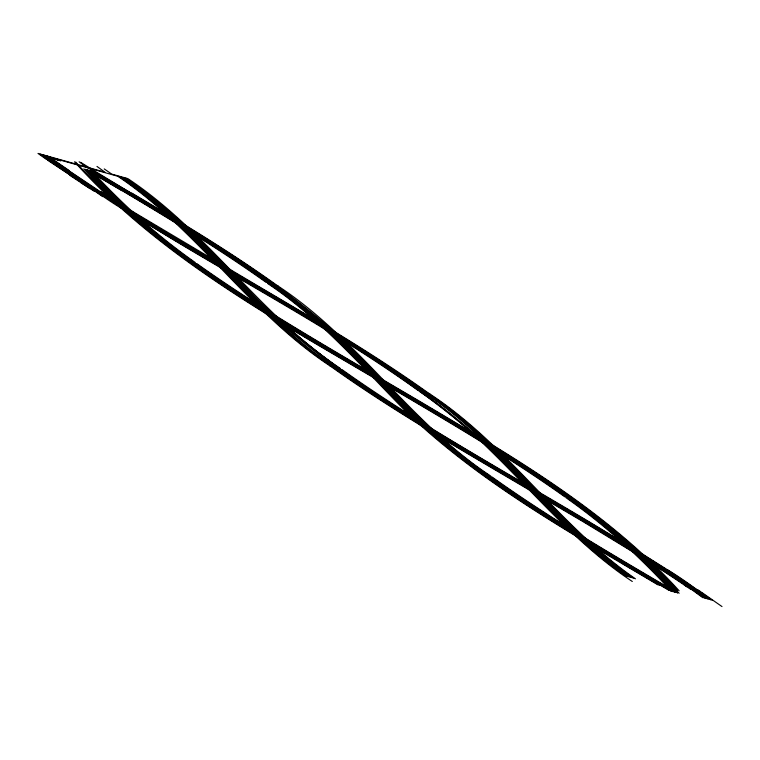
<?xml version="1.0" encoding="UTF-8"?>
<svg xmlns="http://www.w3.org/2000/svg" width="760" height="760" viewBox="0 0 760 760"><rect width="100%" height="100%" fill="white"/><g stroke="black" fill="none" stroke-linecap="round" stroke-linejoin="round"><path stroke-width="1.14" d="M79.126 161.775L84.54 165.803L131.138 193.192M49.78 156.921L40.023 154.185L46.616 158.859M125.875 178.258C169.224 207.774 206.891 244.9 242.24 283.518C313.937 361.389 407.046 414.39 497.078 468.094L589.114 522.234L640.043 553.071M50.654 157.548L44.07 155.695L49.761 159.743M59.974 160.246L47.424 156.731L52.915 160.626M60.41 160.569L49.447 157.491L54.492 161.072M60.847 160.882L51.471 158.251L56.069 161.509M104.215 168.919L111.71 174.088L127.841 178.619C207.888 231.733 260.376 315.733 340.632 368.628M75.706 162.051C154.859 249.555 258.428 310.023 359.537 368.942L410.067 398.591C463.144 429.932 516.211 461.491 566.438 497.306M119.538 189.287L85.87 169.48M93.442 171.494C182.125 224.371 274.018 274.721 348.935 346.798C393.091 391.78 434.739 439.878 487.635 475.209M91.931 171.095L125.571 190.874M90.412 170.686L126.398 191.862M88.901 170.287C150.034 206.255 211.47 241.956 269.23 283.233M87.381 169.888C147.706 206.007 208.715 241.414 266.066 282.34M677.35 592.847C614.555 555.892 551.351 519.356 492.005 476.957M675.839 592.439C613.025 555.484 549.803 518.938 490.438 476.529M674.319 592.04C610.907 555.047 547.029 518.577 487.283 475.646M672.809 591.641L626.582 564.433M671.289 591.232C608.408 554.239 545.119 517.655 485.706 475.199M669.256 590.51C578.806 537.206 485.099 486.2 408.614 413.108C364.106 367.868 322.24 319.361 269.012 283.784M659.509 585.285L621.832 563.103M657.989 584.886C571.758 533.491 482.695 484.262 409.298 414.856C363.784 369.141 321.623 319.438 267.425 283.337M131.869 193.125C181.707 222.68 231.439 252.586 278.502 286.444M125.6 190.893L214.196 245.461L270.807 283.67M127.129 191.795C207.945 240.236 290.833 288.306 357.2 356.174C397.214 398.753 437.437 441.683 486.058 474.762M122.559 190.579C171.864 219.802 221.036 249.384 267.653 282.786M119.519 189.268L121.837 190.646M186.475 244.492C267.947 293.027 351.3 338.779 428.621 393.898M185.791 244.587L132.762 212.667M180.899 242.659C153.586 226.774 127.186 209.332 101.109 191.7M181.051 243.248C291.308 310.26 409.459 368.514 502.436 459.648C541.813 500.992 580.564 543.533 627.532 576.583M626.306 563.778C579.595 535.99 533.054 507.784 488.861 476.083M621.556 562.438C541.481 514.358 459.581 466.051 394.63 397.917C356.488 356.697 317.101 316.179 270.588 284.221M156.883 227.848L254.324 285.342C312.379 319.561 370.652 353.685 425.457 393.005M156.835 228.314L121.001 206.454L69.806 171.655M131.224 212.249L56.477 162.469L46.379 159.362M131.927 211.081L258.875 286.548C316.996 320.805 375.335 354.967 430.207 394.345M127.309 209.836L120.346 205.523M124.117 208.924C223.478 269.904 327.209 324.111 422.57 391.599M121.039 208.088C101.906 196.602 84.73 182.581 65.749 170.781M641.706 553.575L665.817 568.736L696.331 589.361M118.693 205.019L107.331 197.904M646.969 557.375L665.646 569.183M642.352 556.12L587.879 523.003L492.528 466.877C438.795 435.157 385.054 403.227 334.305 366.852M640.803 555.702L677.892 579.481M637.725 554.876L583.309 521.788L487.967 465.671C434.178 433.903 380.38 401.945 329.565 365.522M102.695 196.641L83.277 183.046M100.662 193.677C227.496 278.255 369.778 341.012 484.358 443.279C530.898 488.233 572.223 539.087 625.945 576.137M105.478 194.493L132.734 212.116L186.637 245.081L251.56 283.224C311.077 318.288 370.861 353.162 427.044 393.452M99.189 192.736L100.833 193.23M94.544 191.472L69.73 175.313M99.37 192.289L76.256 176.605L63.726 169.404M96.273 190.874C200.707 261.364 315.257 316.587 417.838 390.279M667.28 569.667C682.584 578.75 696.521 589.408 710.704 599.906M96.453 190.427L85.766 183.493M90.164 188.67L80.864 182.647M85.063 183.036L75.364 176.624M82.584 182.59L52.383 161.585M81.026 182.162L47.661 160.265M680.323 579.889L684.456 582.625M679.45 579.918L630.733 548.387L548.834 499.434C443.251 435.784 330.534 378.461 244.473 288.297C207.556 248.102 168.834 209.19 123.899 177.868M676.333 579.053L618.174 541.747L509.798 477.517C449.749 442.168 389.433 407.008 332.728 366.405M678.575 579.937L691.638 588.059M677.017 579.51L684.542 584.525M682.889 582.188C550.439 490.722 399.304 425.961 277.257 319.305C227.249 271.7 183.398 217.094 125.486 178.315M685.14 583.082L697.385 590.7L709.137 599.469M682.698 582.673L704.406 598.149M74.927 175.721L55.537 162.469M68.628 173.964L60.591 168.53M690.792 586.245C577.799 508.915 453.767 448.951 342 369.616M690.564 586.711L695.97 591.65L707.56 599.032M684.304 584.981L686.936 586.758M697.936 589.827L701.204 592.04M693.206 588.496L702.725 595.659M688.503 587.195L702.829 597.711M699.608 591.584L712.281 600.352M698.041 591.147L698.706 591.603M696.473 590.719L697.129 591.166M694.906 590.283L695.561 590.729M693.338 589.846L693.994 590.292M691.771 589.408L692.426 589.855M690.859 589.428C647.073 559.683 601.369 531.515 555.361 504.744L544.283 498.228C472.292 455.715 399.266 414.599 331.151 365.969M63.507 169.888L50.806 161.139M701.86 592.496L722 606.575M69.35 170.706L56.743 161.984L45.714 158.897L38 153.425L104.975 172.207L96.986 166.44M64.647 169.404L53.969 162.032M59.916 168.074L49.238 160.702M702.344 596.049L705.983 598.595M51.347 160.189L45.4 155.971M48.184 159.305L42.047 154.945L122.512 177.593C202.502 231.002 255.056 315.2 335.72 367.84M334.144 367.403C253.488 314.773 200.963 230.603 121.011 177.175M332.566 366.956C251.94 314.298 199.32 230.214 119.424 176.728M330.99 366.519C250.373 313.851 197.743 229.767 117.847 176.282M571.178 498.636C520.894 462.773 467.761 431.176 414.618 399.798L364.087 370.148C266.266 311.98 164.075 255.312 87.096 169.755M569.591 498.189C519.336 462.346 466.222 430.758 413.098 399.399L346.351 360.221C253.764 305.235 158.194 250.183 85.481 169.28M568.014 497.752C511.29 457.339 451.041 422.247 391.077 386.945L344.831 359.812C252.206 304.817 156.598 249.736 83.856 168.805M564.861 496.869C514.653 461.063 461.605 429.514 408.548 398.192L341.791 359.005C246.173 303.135 149.121 244.824 74.499 161.804M572.546 498.931C611.572 526.186 646.978 558.258 679.126 593.284M573.952 499.938C517.693 459.733 457.919 424.84 398.392 389.794L367.507 371.688C308.503 336.937 249.242 302.356 193.42 262.58M570.969 498.493C610.024 525.768 645.449 557.869 677.616 592.923M569.392 498.047C608.428 525.312 643.843 557.403 675.991 592.448M567.815 497.61C605.492 524.01 639.958 554.781 671.165 588.534M566.048 497.724C604.57 524.742 639.502 556.51 671.279 591.137M80.664 162.317C172.986 219.982 271.577 270.854 350.55 347.272C394.697 392.245 436.325 440.334 489.221 475.646M195.139 262.447C157.538 235.999 123.12 205.038 91.96 171.19M196.583 263.463C252.358 303.212 311.581 337.763 370.548 372.495L418.513 400.634C510.91 455.572 606.356 510.264 679.145 590.814M193.562 262C155.952 235.543 121.505 204.582 90.345 170.715M194.997 263.026C250.8 302.784 310.042 337.354 369.027 372.087L416.993 400.235C509.352 455.135 604.77 509.827 677.521 590.339M191.976 261.554C154.356 235.096 119.899 204.107 88.721 170.24M277.124 285.447C358.065 338.172 410.134 423.054 490.798 476.092M567.653 498.18C606.128 525.179 641.031 556.899 672.781 591.489M270.798 283.67C351.719 336.414 403.788 421.306 484.471 474.316M632.301 581.486C552.13 528.352 499.462 444.344 419.226 391.276M428.916 393.385C507.433 444.381 558.628 525.834 635.455 578.816M427.329 392.939C505.875 443.916 557.042 525.397 633.869 578.369M425.752 392.492C504.26 443.498 555.446 524.961 632.282 577.923M424.166 392.055C502.673 443.061 553.859 524.514 630.695 577.476M422.588 391.609C501.115 442.586 552.283 524.067 629.109 577.03M671.042 588.43L674.376 591.964"/></g></svg>
